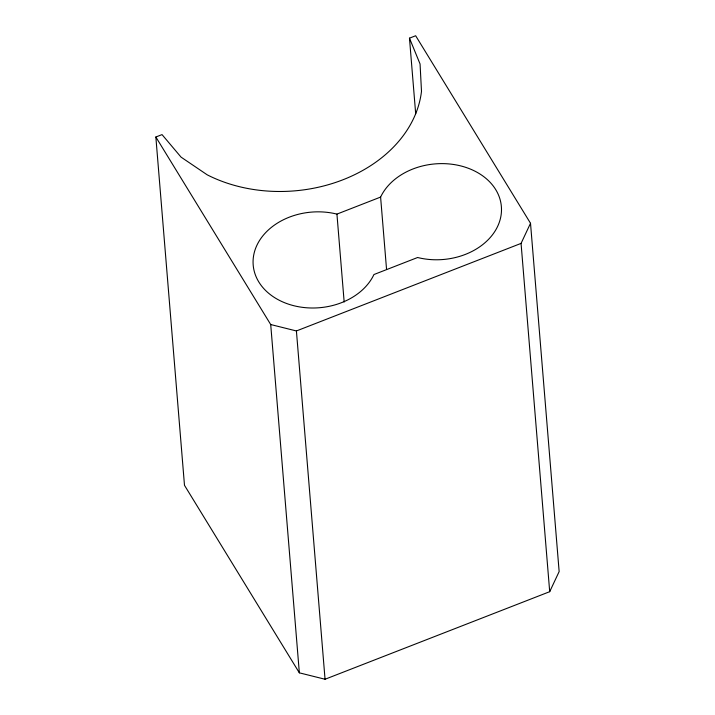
<?xml version="1.0" encoding="UTF-8"?>
<svg xmlns="http://www.w3.org/2000/svg" width="715" height="715" viewBox="0 0 715 715"><rect width="100%" height="100%" fill="white"/><g stroke="black" fill="none" stroke-linecap="round" stroke-linejoin="round"><path stroke-width="1.07" d="M409.472 38.163L420.062 63.975L421.493 91.314A136.485 104.864 -4.7 0 1 207.216 174.835L181.056 157.13L162.037 134.599L155.852 137.012L184.488 485.306L299.344 672.833L325.048 679.25L549.701 591.689L521.065 243.395L530.512 223.277L415.656 35.75L409.472 38.163L415.692 113.828M549.701 591.689L559.148 571.571L530.512 223.277M336.935 214.107L380.603 197.081A62.446 47.977 -4.7 0 1 460.657 165.889A62.446 47.977 -4.7 0 1 497.667 226.315A62.446 47.977 -4.7 0 1 417.614 257.507L373.945 274.533A62.446 47.977 -4.7 0 1 293.901 305.734A62.446 47.977 -4.7 0 1 256.891 245.308A62.446 47.977 -4.7 0 1 336.935 214.107L344.165 302.016M155.852 137.012L270.708 324.538L296.412 330.956L521.065 243.395M380.603 197.081L386.556 269.412M296.412 330.956L325.048 679.25M270.708 324.538L299.344 672.833"/></g></svg>
